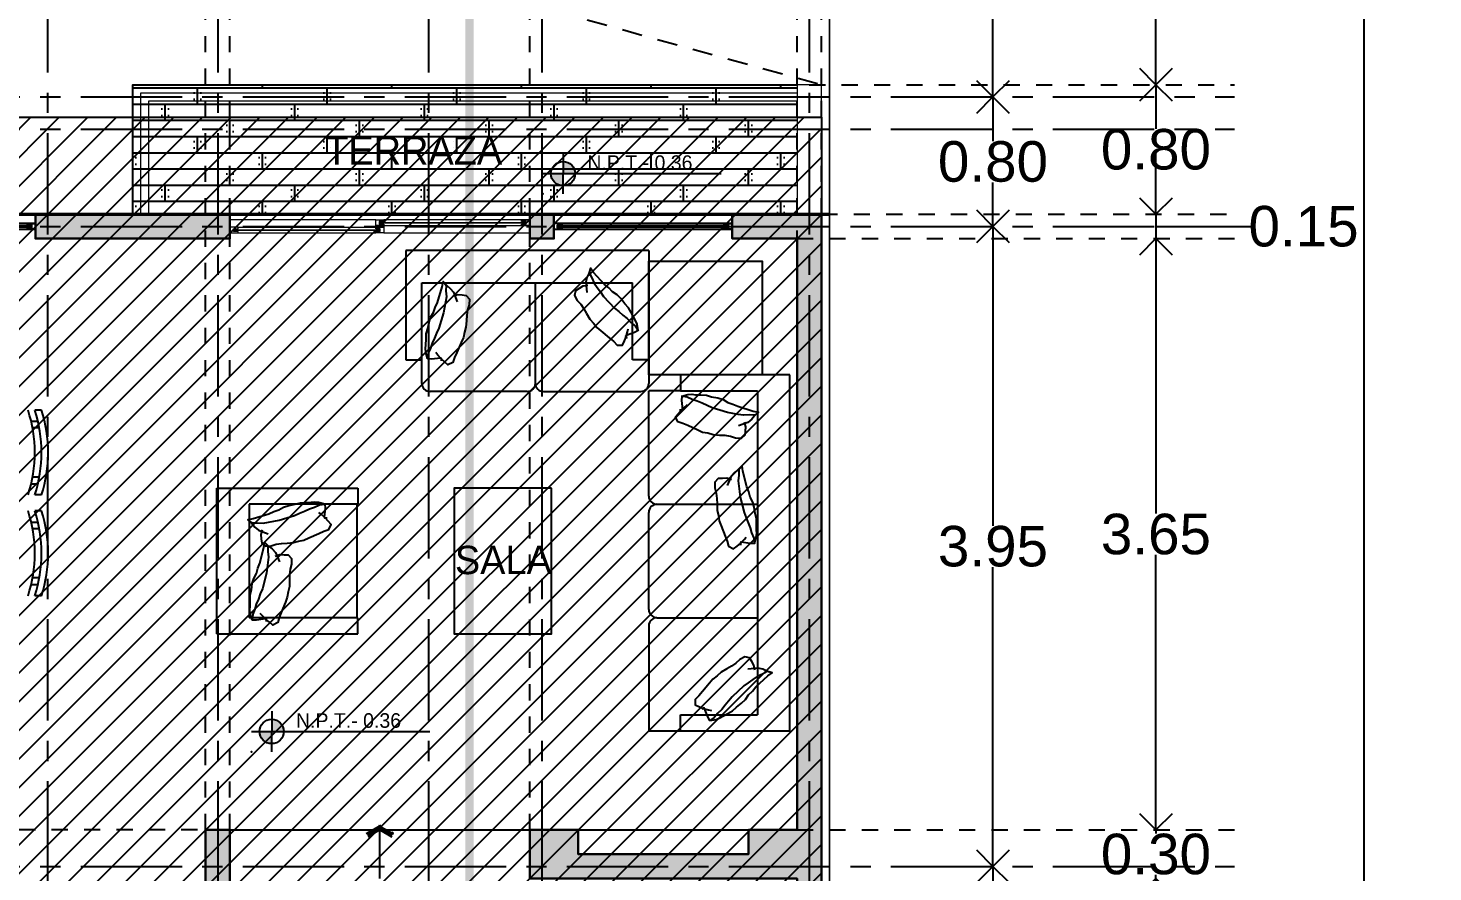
# Model space of a CAD drawing. Header units: metres. Extents: x -58 to 722, y -1100 to 345.
# Drawn here: x 57.57 to 66.24, y -486.25 to -481.04 of the extents above; entities that cross this region are included whole.
import ezdxf
from ezdxf.enums import TextEntityAlignment as Align

# ---------------------------------------------------------------- set-up
doc = ezdxf.new("R2010")
doc.units = ezdxf.units.M
doc.header["$MEASUREMENT"] = 0
for name, pattern in [('ACAD_ISO07W100', [3, 0, -3]), ('CENTER2', [1.125, 0.75, -0.125, 0.125, -0.125]), ('CENTERX2', [4, 2.5, -0.5, 0.5, -0.5]), ('HIDDEN2', [0.1875, 0.125, -0.0625])]:
    doc.linetypes.add(name, pattern=pattern)
doc.layers.get('0').update_dxf_attribs({"color": 255})
doc.layers.get('DEFPOINTS').update_dxf_attribs({"color": 250})
for name, color, linetype in [('A-CANCELERÍA', 4, 'Continuous'), ('A-INDICADORES', 149, 'Continuous'), ('A-TEXTOS', 131, 'Continuous'), ('FSR_ARQ_001TERRENO', 8, 'Continuous'), ('FSR_ARQ_003RELLENODEMUROS', 251, 'Continuous'), ('FSR_ARQ_007PROYECCIONES', 200, 'HIDDEN2'), ('FSR_ARQ_008MOBILIARIO', 115, 'Continuous'), ('FSR_ARQ_009ESCALERA', 40, 'Continuous'), ('FSR_ARQ_010MUROBAJO', 33, 'Continuous'), ('FSR_ARQ_014TEXTOS', 142, 'Continuous'), ('FSR_ARQ_015COTAS', 125, 'Continuous'), ('FSR_ARQ_016EJES', 135, 'CENTER2'), ('FSR_ARQ_018HATCH', 252, 'Continuous'), ('FSR_ARQ_019INDICADORES', 65, 'Continuous'), ('FSR_ARQ_022AREAS', 110, 'Continuous'), ('FSR_ARQ_024LINEACORTE', 10, 'Continuous'), ('FSR_ARQ_025RESTRI', 140, 'Continuous'), ('MOBILIARIO', 125, 'Continuous')]:
    doc.layers.add(name, color=color, linetype=linetype)
for name, color, linetype, lineweight in [('FSR_ARQ_002MURO', 150, 'Continuous', 30), ('FSR_ARQ_013VENTANAS', 4, 'Continuous', 5), ('MURO', 150, 'Continuous', 30), ('muro bajo', 33, 'Continuous', 9)]:
    doc.layers.add(name, color=color, linetype=linetype, lineweight=lineweight)
doc.styles.add('ESPACIOS', font='GOTHIC.TTF')
doc.styles.add('style1', font='arial.ttf')
doc.dimstyles.new('PP_PACO', dxfattribs={"dimtxt": 0.18, "dimasz": 0.075, "dimexe": 0.075, "dimexo": 0, "dimgap": 0, "dimtad": 0, "dimtih": 1, "dimtoh": 1, "dimzin": 1, "dimdsep": 46, "dimtxsty": 'style1', "dimcen": 0.15, "dimse1": 1, "dimse2": 1, "dimclrd": 256, "dimclre": 256, "dimadec": 0, "dimazin": 0, "dimtfac": 1, "dimtmove": 0, "dimatfit": 3, "dimfxl": 0.075, "dimarcsym": 0})
pattern_1 = [(0, (159.7454407323249, -440.0409677368947), (0.0078125, 0.015625), [0, -0.015625])]

# ---------------------------------------------------------------- blocks, each defined once
blk = doc.blocks.new('xref-TIPOC$0$COJ3')
for points in [[(-0.1257169553513915, 0.1769060054813139), (-0.1074209355493245, 0.1812421594709299), (-0.07949543164090755, 0.1908780572256283), (-0.05156992773249058, 0.2000321600925972), (-0.02364442382407361, 0.2000321600925972), (0.00909582213751925, 0.2048501089699464), (0.03702132604593622, 0.2048501089699464), (0.06494682995435319, 0.1952142112152444), (0.09287233386277016, 0.1952142112152444), (0.1207978377711889, 0.1908780572256283), (0.2045743494964398, 0.1908780572256283), (0.2324998534048568, 0.1952142112152444), (0.2185371014506483, 0.1672701077266154), (0.1906115975422313, 0.1581160048596502), (0.1626860936338144, 0.1441439531153321), (0.1347605897253974, 0.1393260042379829), (0.1068350858169786, 0.1349898502483668), (0.07890958190856168, 0.1301719013710176), (-0.004866929816689236, 0.1301719013710176), (-0.03279243372510621, 0.1349898502483668), (-0.06071793763352318, 0.1393260042379829), (-0.08864344154194193, 0.1441439531153321), (-0.1165689454503589, 0.1441439531153321), (-0.1444944493587759, 0.1489619019926849), (-0.1724199532671928, 0.1441439531153321), (-0.1444944493587759, 0.1672701077266154), (-0.1257169553513915, 0.1769060054813139)], [(0.2324998534048568, 0.1952142112152444), (0.2185371014506483, 0.1629339537369994), (0.2093890915496157, 0.1349898502483668), (0.1954263395954072, 0.1070457467597379), (0.15353808373278, 0.06512959152679088)], [(-0.1724199532671928, 0.1441439531153321), (-0.1676052112140169, 0.1161998496267032), (-0.1493091914119518, 0.06031164264943811), (-0.1493091914119518, 0.0554936937720889), (-0.1632719433661602, 0.05115753978247284)], [(0.1766488455880229, 0.1022277978823851), (0.1906115975422313, 0.07428369439375615), (0.1954263395954072, 0.04633959090512363), (0.1997596074432639, 0.01839548741649111), (0.1857968554890554, -0.009548616072137861), (0.1578713515806385, -0.01870271893910314), (0.1299458476722215, -0.01870271893910314), (0.1020203437638045, -0.0235206678164559), (0.07409483985538756, -0.03267477068342117), (0.04183606809911211, -0.04231066843811959), (0.01391056419069514, -0.04231066843811959), (-0.01401493971772183, -0.04664682242773566), (-0.04194044362614058, -0.04231066843811959), (-0.09779145144297452, -0.03267477068342117), (-0.1257169553513915, -0.02833861669380511), (-0.1536424592598085, -0.02833861669380511), (-0.1724199532671928, -0.0003945132051725864), (-0.1632719433661602, 0.02754959028345638), (-0.1536424592598085, 0.0554936937720889), (-0.1396797073056, 0.08343779726072142), (-0.1305316974045674, 0.1022277978823851)]]:
    blk.add_lwpolyline(points)
blk = doc.blocks.new('*U41')
at = {"layer": 'A-CANCELERÍA'}
for points in [[(-1.013167327812425e-11, -0.01750000015474436), (0.04999999980488693, -0.0175000001665678), (0.04999999978600423, -0.008000115289211254), (0.02199994735519264, -0.007999890032271043), (0.02200048826324746, 0.007999931835910504), (0.05000000019363596, 0.007999931832613586), (0.04999999982321841, 0.01749999999796832), (8.42718256288677e-12, 0.0175000000102465)], [(4.320210855723872e-12, 0.01750000000424904), (2.299999999987667, 0.01750000008119888), (2.300000000000514, -0.01749999974835613), (-8.469669410260394e-12, -0.01750000016619594)], [(2.274999782179252, 0.005000069202483573), (0.0250002176272423, 0.004999930876370511), (0.02500021762366105, -0.005000002699437119), (2.274999782175501, -0.004999997221708795)], [(2.300000000000514, -0.01749999990864036), (2.250000000000286, -0.01749999992046379), (2.249999999990997, -0.0080001098899907), (2.278000052421808, -0.007999884633050488), (2.277999512308428, 0.008000068253950263), (2.250000000378039, 0.008000068250653344), (2.249999999983531, 0.01750000007520142), (2.299999999983532, 0.0175000000874796)]]:
    blk.add_lwpolyline(points, close=True, dxfattribs=at)
blk = doc.blocks.new('*U35')
for p, q in [((1.08998180844557e-11, 0.04000000008981397), (0.899999999916429, 0.03999999801180203)), ((0.04999999982979802, 0.04000000008353322), (1.50067897916186e-11, 0.04000000009581139)), ((0.8999999999331836, 0.005000000086502511), (-1.890062181528569e-12, 0.004999999919368836)), ((-3.552066049392428e-12, 0.004999999930820564), (0.04999999981146654, 0.004999999918997133)), ((0.02199994736177225, 0.01450011005329377), (0.02200048826982707, 0.03049993192147538)), ((0.04999999979258384, 0.01449988479635356), (0.02199994736177225, 0.01450011005329377)), ((0.02200048826982707, 0.03049993192147538), (0.05000000020021557, 0.03049993191817846)), ((0.05000000020021557, 0.03049993191817846), (0.04999999982979802, 0.04000000008353322)), ((0.04999999981146654, 0.004999999918997133), (0.04999999979258384, 0.01449988479635356)), ((1.79999999979634, -0.01450006825684229), (1.800000000166757, -0.00500000009148753)), ((1.800000000166757, -0.00500000009148753), (1.849999999981548, -0.005000000079209352)), ((1.827999511726728, -0.01450006825354537), (1.79999999979634, -0.01450006825684229)), ((1.800000000203971, -0.03050011537866719), (1.828000052634783, -0.03049989012172698)), ((1.800000000185088, -0.04000000025602361), (1.800000000203971, -0.03050011537866719)), ((1.850000000000106, -0.04000000024420018), (1.800000000185088, -0.04000000025602361)), ((1.828000052634783, -0.03049989012172698), (1.827999511726728, -0.01450006825354537))]:
    blk.add_line(p, q)
for points in [[(0.9000000000799884, -0.04000000025105051), (-3.552066049392428e-12, -0.04000000025176087), (-5.973925051440944e-13, 0.04000000008981397)], [(0.9499999999164288, 0.04000000009444608), (1.849999999957687, 0.04000000009515732), (1.849999999976605, -0.04000000024420018)], [(1.800000000166757, -0.00500000009148753), (0.9500000000985471, -0.005000000098337863)], [(1.800000000185088, -0.04000000025602361), (0.9499999998950068, -0.04000000155486423)]]:
    blk.add_lwpolyline(points)
at = {"color": 252, "const_width": 0.01}
for points in [[(0.02500021796368455, 0.02250002098738457), (0.9249997821154952, 0.02250008773110627)], [(0.925000217713781, -0.02249998179765619), (1.824999782362733, -0.02249997918763617)]]:
    blk.add_lwpolyline(points, dxfattribs=at)
for points in [[(0.9279995115132271, 0.01450006810379127), (0.8999999995828389, 0.01450006810708818), (0.8999999999532564, 0.004999999941733425), (0.9499999997680475, 0.004999999929455247), (0.9499999997866064, 0.04000000009444608), (0.899999999971588, 0.04000000010626951), (0.8999999999904706, 0.03050011522891308), (0.9280000524212819, 0.03049988997197287)], [(0.9220004883533672, -0.014500069552386), (0.9500000002837559, -0.01450006955568291), (0.9499999999133384, -0.005000001390328156), (0.9000000000985469, -0.005000001378049977), (0.9000000000799884, -0.0400000015430408), (0.9499999998950068, -0.04000000155486423), (0.9499999998761242, -0.03050011667750781), (0.9219999474453124, -0.0304998914205676)]]:
    blk.add_lwpolyline(points, close=True)
blk = doc.blocks.new('*U37')
at = {"layer": 'A-CANCELERÍA'}
for points in [[(-1.013167327812425e-11, -0.01750000015474436), (0.04999999980488693, -0.0175000001665678), (0.04999999978600423, -0.008000115289211254), (0.02199994735519264, -0.007999890032271043), (0.02200048826324746, 0.007999931835910504), (0.05000000019363596, 0.007999931832613586), (0.04999999982321841, 0.01749999999796832), (8.42718256288677e-12, 0.0175000000102465)], [(4.320210855723872e-12, 0.01750000000424904), (1.0999999999867, 0.01749999995279679), (1.099999999999547, -0.01749999987675822), (-8.469669410260394e-12, -0.01750000016619594)], [(1.074999782178285, 0.005000069074081485), (0.0250002176272423, 0.004999930876370511), (0.02500021762366105, -0.005000002699437119), (1.074999782174533, -0.004999997350110882)], [(1.099999999999547, -0.01750000003704245), (1.049999999999319, -0.01750000004886588), (1.04999999999003, -0.008000110018392787), (1.07800005242084, -0.007999884761452575), (1.077999512307461, 0.008000068125548175), (1.050000000377072, 0.008000068122251257), (1.049999999982564, 0.01749999994679933), (1.099999999982565, 0.01749999995907751)]]:
    blk.add_lwpolyline(points, close=True, dxfattribs=at)
blk = doc.blocks.new('Flecha_1')
blk.add_hatch(color=256).paths.add_polyline_path([(0, 0.0007577722283113875), (0.003041045828766409, -0.0009979763995449642), (0.002853545828766402, -0.001322735925964102), (0, 0.0003247595264191661), (-0.002853545828766402, -0.00132273592596413), (-0.003041045828766409, -0.0009979763995449642)])
for p, q in [((0.0003247595264190828, 0.001270031754730561), (-0.003750000000000031, -0.001082531754730554)), ((0, 0), (-0.003281249999999902, -0.001894430570778483)), ((-0.0003247595264191938, 0.001270031754730561), (0.00374999999999992, -0.001082531754730581)), ((0, 0), (0.003281249999999902, -0.001894430570778483)), ((-0.003612740473580844, -0.0005702722283114081), (-0.002768990473580812, -0.002031690097197669)), ((0.003612740473580844, -0.0005702722283114081), (0.002768990473580812, -0.002031690097197669))]:
    blk.add_line(p, q)
blk.add_lwpolyline([(0, 0.0007577722283113875), (0.003041045828766409, -0.0009979763995449642), (0.002853545828766402, -0.001322735925964102), (0, 0.0003247595264191661), (-0.002853545828766402, -0.00132273592596413), (-0.003041045828766409, -0.0009979763995449642)], close=True)
blk = doc.blocks.new('_Open90')
at = {"color": 0, "linetype": 'ByBlock', "lineweight": -2}
for p, q in [((-0.5, 0.5), (0, 0)), ((0, 0), (-1, 0)), ((0, 0), (-0.5, -0.5))]:
    blk.add_line(p, q, dxfattribs=at)
blk = doc.blocks.new('*D459')
at = {"layer": 'DEFPOINTS', "color": 0, "ltscale": 0.005, "transparency": 16777216}
for p in [(63.20188655593725, -479.3110490120491), (63.20188655593725, -481.4623484220971), (63.5210387613744, -481.4623484220971)]:
    blk.add_point(p, dxfattribs=at)
at = {"layer": 'FSR_ARQ_015COTAS', "lineweight": -2, "ltscale": 0.005, "transparency": 16777216}
for p, q in [((63.5210387613744, -479.5110490120491), (63.5210387613744, -480.2590554701428)), ((63.5210387613744, -481.2623484220971), (63.5210387613744, -480.5143419640036))]:
    blk.add_line(p, q, dxfattribs=at)
at = {"layer": 'FSR_ARQ_015COTAS', "lineweight": -2, "ltscale": 0.005, "transparency": 16777216, "xscale": 0.2, "yscale": 0.2, "zscale": 0.2}
for p, rotation in [((63.5210387613744, -479.3110490120491), 90), ((63.5210387613744, -481.4623484220971), 270)]:
    blk.add_blockref('_Open90', p, dxfattribs=dict(at, rotation=rotation))
at = {"layer": 'FSR_ARQ_015COTAS', "color": 0, "ltscale": 0.005, "transparency": 16777216, "insert": (63.52103876137425, -480.386698717073), "char_height": 0.25, "attachment_point": 5, "style": 'style1'}
blk.add_mtext('2.15', dxfattribs=at)
blk = doc.blocks.new('*D460')
at = {"layer": 'DEFPOINTS', "color": 0, "ltscale": 0.005, "transparency": 16777216}
for p in [(63.20188655593725, -481.4623484220971), (63.43727998308055, -482.2615484220989), (63.52103876137446, -482.2615484220989)]:
    blk.add_point(p, dxfattribs=at)
at = {"layer": 'FSR_ARQ_015COTAS', "lineweight": -2, "ltscale": 0.005, "transparency": 16777216}
for p, q in [((63.52103876137446, -481.6623484220971), (63.52103876137446, -481.7343051751677)), ((63.52103876137446, -482.061548422099), (63.52103876137446, -481.9895916690285))]:
    blk.add_line(p, q, dxfattribs=at)
at = {"layer": 'FSR_ARQ_015COTAS', "lineweight": -2, "ltscale": 0.005, "transparency": 16777216, "xscale": 0.2, "yscale": 0.2, "zscale": 0.2}
for p, rotation in [((63.52103876137446, -481.4623484220971), 90), ((63.52103876137446, -482.2615484220989), 270)]:
    blk.add_blockref('_Open90', p, dxfattribs=dict(at, rotation=rotation))
at = {"layer": 'FSR_ARQ_015COTAS', "color": 0, "ltscale": 0.005, "transparency": 16777216, "insert": (63.52103876137431, -481.861948422098), "char_height": 0.25, "attachment_point": 5, "style": 'style1'}
blk.add_mtext('0.80', dxfattribs=at)
blk = doc.blocks.new('*D461')
at = {"layer": 'DEFPOINTS', "color": 0, "ltscale": 0.005, "transparency": 16777216}
for p in [(63.43727998308055, -482.2615484220989), (63.43727998308053, -486.2115484220988), (63.52103876137451, -486.2115484220988)]:
    blk.add_point(p, dxfattribs=at)
at = {"layer": 'FSR_ARQ_015COTAS', "lineweight": -2, "ltscale": 0.005, "transparency": 16777216}
for p, q in [((63.52103876137451, -482.4615484220989), (63.52103876137451, -484.1088199091384)), ((63.52103876137451, -486.0115484220988), (63.52103876137451, -484.3642769350593))]:
    blk.add_line(p, q, dxfattribs=at)
at = {"layer": 'FSR_ARQ_015COTAS', "lineweight": -2, "ltscale": 0.005, "transparency": 16777216, "xscale": 0.2, "yscale": 0.2, "zscale": 0.2}
for p, rotation in [((63.52103876137451, -482.2615484220989), 90), ((63.52103876137451, -486.2115484220988), 270)]:
    blk.add_blockref('_Open90', p, dxfattribs=dict(at, rotation=rotation))
at = {"layer": 'FSR_ARQ_015COTAS', "color": 0, "ltscale": 0.005, "transparency": 16777216, "insert": (63.52103876137436, -484.2365484220987), "char_height": 0.25, "attachment_point": 5, "style": 'style1'}
blk.add_mtext('3.95', dxfattribs=at)
blk = doc.blocks.new('*D462')
at = {"layer": 'DEFPOINTS', "color": 0, "ltscale": 0.005, "transparency": 16777216}
for p in [(63.43727998308053, -486.2115484220988), (63.43727998308055, -490.6615484220989), (63.52103876137457, -490.6615484220989)]:
    blk.add_point(p, dxfattribs=at)
at = {"layer": 'FSR_ARQ_015COTAS', "lineweight": -2, "ltscale": 0.005, "transparency": 16777216}
for p, q in [((63.52103876137457, -486.4115484220988), (63.52103876137457, -488.3094167713485)), ((63.52103876137457, -490.4615484220989), (63.52103876137457, -488.5636800728493))]:
    blk.add_line(p, q, dxfattribs=at)
at = {"layer": 'FSR_ARQ_015COTAS', "lineweight": -2, "ltscale": 0.005, "transparency": 16777216, "xscale": 0.2, "yscale": 0.2, "zscale": 0.2}
for p, rotation in [((63.52103876137457, -486.2115484220988), 90), ((63.52103876137457, -490.6615484220989), 270)]:
    blk.add_blockref('_Open90', p, dxfattribs=dict(at, rotation=rotation))
at = {"layer": 'FSR_ARQ_015COTAS', "color": 0, "ltscale": 0.005, "transparency": 16777216, "insert": (63.52103876137442, -488.4365484220988), "char_height": 0.25, "attachment_point": 5, "style": 'style1'}
blk.add_mtext('4.45', dxfattribs=at)
blk = doc.blocks.new('*D465')
at = {"layer": 'DEFPOINTS', "color": 0, "ltscale": 0.005, "transparency": 16777216}
for p in [(64.31898002208268, -479.3112909197738), (64.31898002208268, -481.3865484220971), (64.5266990340044, -481.3865484220971)]:
    blk.add_point(p, dxfattribs=at)
at = {"layer": 'FSR_ARQ_015COTAS', "lineweight": -2, "ltscale": 0.005, "transparency": 16777216}
for p, q in [((64.52669903400438, -479.5112909197738), (64.5266990340044, -480.2212764240051)), ((64.5266990340044, -481.1865484220971), (64.5266990340044, -480.4765629178659))]:
    blk.add_line(p, q, dxfattribs=at)
at = {"layer": 'FSR_ARQ_015COTAS', "lineweight": -2, "ltscale": 0.005, "transparency": 16777216, "xscale": 0.2, "yscale": 0.2, "zscale": 0.2}
for p, rotation in [((64.52669903400438, -479.3112909197738), 90), ((64.5266990340044, -481.3865484220971), 270)]:
    blk.add_blockref('_Open90', p, dxfattribs=dict(at, rotation=rotation))
at = {"layer": 'FSR_ARQ_015COTAS', "color": 0, "ltscale": 0.005, "transparency": 16777216, "insert": (64.52669903400424, -480.3489196709353), "char_height": 0.25, "attachment_point": 5, "style": 'style1'}
blk.add_mtext('2.08', dxfattribs=at)
blk = doc.blocks.new('*D466')
at = {"layer": 'DEFPOINTS', "color": 0, "ltscale": 0.005, "transparency": 16777216}
for p in [(64.31898002208268, -481.3865484220971), (64.42817049780038, -482.186548422099), (64.52669903400445, -482.186548422099)]:
    blk.add_point(p, dxfattribs=at)
at = {"layer": 'FSR_ARQ_015COTAS', "lineweight": -2, "ltscale": 0.005, "transparency": 16777216}
for p, q in [((64.52669903400445, -481.5865484220971), (64.52669903400445, -481.6589051751676)), ((64.52669903400445, -481.986548422099), (64.52669903400445, -481.9141916690284))]:
    blk.add_line(p, q, dxfattribs=at)
at = {"layer": 'FSR_ARQ_015COTAS', "lineweight": -2, "ltscale": 0.005, "transparency": 16777216, "xscale": 0.2, "yscale": 0.2, "zscale": 0.2}
for p, rotation in [((64.52669903400445, -481.3865484220971), 90), ((64.52669903400445, -482.186548422099), 270)]:
    blk.add_blockref('_Open90', p, dxfattribs=dict(at, rotation=rotation))
at = {"layer": 'FSR_ARQ_015COTAS', "color": 0, "ltscale": 0.005, "transparency": 16777216, "insert": (64.5266990340043, -481.7865484220979), "char_height": 0.25, "attachment_point": 5, "style": 'style1'}
blk.add_mtext('0.80', dxfattribs=at)
blk = doc.blocks.new('*D467')
at = {"layer": 'DEFPOINTS', "color": 0, "ltscale": 0.005, "transparency": 16777216}
for p in [(64.42817049780038, -482.186548422099), (64.39893635936747, -482.3365484220989), (64.52669903400451, -482.3365484220989)]:
    blk.add_point(p, dxfattribs=at)
at = {"layer": 'FSR_ARQ_015COTAS', "lineweight": -2, "ltscale": 0.005, "transparency": 16777216}
for p, q in [((64.52669903400451, -481.986548422099), (64.52669903400451, -481.786548422099)), ((64.52669903400451, -482.186548422099), (64.52669903400451, -482.3365484220989)), ((64.52669903400451, -482.186548422099), (64.52669903400451, -482.3365484220989)), ((64.52669903400451, -482.2615484220989), (65.1122720217262, -482.2615484220989)), ((64.52669903400451, -482.5365484220989), (64.52669903400451, -482.7365484220989))]:
    blk.add_line(p, q, dxfattribs=at)
at = {"layer": 'FSR_ARQ_015COTAS', "lineweight": -2, "ltscale": 0.005, "transparency": 16777216, "xscale": 0.2, "yscale": 0.2, "zscale": 0.2}
for p, rotation in [((64.52669903400451, -482.186548422099), 270), ((64.52669903400451, -482.3365484220989), 90)]:
    blk.add_blockref('_Open90', p, dxfattribs=dict(at, rotation=rotation))
at = {"layer": 'FSR_ARQ_015COTAS', "color": 0, "ltscale": 0.005, "transparency": 16777216, "insert": (65.43790299034815, -482.2615484220988), "char_height": 0.25, "attachment_point": 5, "style": 'style1'}
blk.add_mtext('0.15', dxfattribs=at)
blk = doc.blocks.new('*D468')
at = {"layer": 'DEFPOINTS', "color": 0, "ltscale": 0.005, "transparency": 16777216}
for p in [(64.39893635936747, -482.3365484220989), (64.28092605933958, -485.9865484220987), (64.52669903400457, -485.9865484220987)]:
    blk.add_point(p, dxfattribs=at)
at = {"layer": 'FSR_ARQ_015COTAS', "lineweight": -2, "ltscale": 0.005, "transparency": 16777216}
for p, q in [((64.52669903400457, -482.5365484220989), (64.52669903400457, -484.0338199091383)), ((64.52669903400457, -485.7865484220987), (64.52669903400457, -484.2892769350593))]:
    blk.add_line(p, q, dxfattribs=at)
at = {"layer": 'FSR_ARQ_015COTAS', "lineweight": -2, "ltscale": 0.005, "transparency": 16777216, "xscale": 0.2, "yscale": 0.2, "zscale": 0.2}
for p, rotation in [((64.52669903400457, -482.3365484220989), 90), ((64.52669903400457, -485.9865484220987), 270)]:
    blk.add_blockref('_Open90', p, dxfattribs=dict(at, rotation=rotation))
at = {"layer": 'FSR_ARQ_015COTAS', "color": 0, "ltscale": 0.005, "transparency": 16777216, "insert": (64.52669903400441, -484.1615484220987), "char_height": 0.25, "attachment_point": 5, "style": 'style1'}
blk.add_mtext('3.65', dxfattribs=at)
blk = doc.blocks.new('*D469')
at = {"layer": 'DEFPOINTS', "color": 0, "ltscale": 0.005, "transparency": 16777216}
for p in [(64.28092605933958, -485.9865484220987), (64.2320525429474, -486.2865484220988), (64.52669903400462, -486.2865484220988)]:
    blk.add_point(p, dxfattribs=at)
at = {"layer": 'FSR_ARQ_015COTAS', "lineweight": -2, "ltscale": 0.005, "transparency": 16777216}
for p, q in [((64.52669903400462, -485.7865484220987), (64.52669903400462, -485.5865484220988)), ((64.52669903400462, -485.9865484220987), (64.52669903400462, -486.0088199091383)), ((64.52669903400462, -486.2865484220988), (64.52669903400462, -486.2642769350592)), ((64.52669903400462, -486.4865484220988), (64.52669903400462, -486.6865484220988))]:
    blk.add_line(p, q, dxfattribs=at)
at = {"layer": 'FSR_ARQ_015COTAS', "lineweight": -2, "ltscale": 0.005, "transparency": 16777216, "xscale": 0.2, "yscale": 0.2, "zscale": 0.2}
for p, rotation in [((64.52669903400462, -485.9865484220987), 270), ((64.52669903400462, -486.2865484220988), 90)]:
    blk.add_blockref('_Open90', p, dxfattribs=dict(at, rotation=rotation))
at = {"layer": 'FSR_ARQ_015COTAS', "color": 0, "ltscale": 0.005, "transparency": 16777216, "insert": (64.52669903400447, -486.1365484220987), "char_height": 0.25, "attachment_point": 5, "style": 'style1'}
blk.add_mtext('0.30', dxfattribs=at)
blk = doc.blocks.new('*D476')
at = {"layer": 'DEFPOINTS', "color": 0, "ltscale": 0.005, "transparency": 16777216}
for p in [(62.29013071844159, -479.1860490120491), (65.81002615826289, -479.1860490120491), (62.29013071844159, -494.1860490120491)]:
    blk.add_point(p, dxfattribs=at)
at = {"layer": 'FSR_ARQ_015COTAS', "lineweight": -2, "ltscale": 0.005, "transparency": 16777216}
for p, q in [((65.81002615826289, -479.3860490120491), (65.8100261582629, -486.5584057651187)), ((65.8100261582629, -493.9860490120491), (65.8100261582629, -486.8136922589795))]:
    blk.add_line(p, q, dxfattribs=at)
at = {"layer": 'FSR_ARQ_015COTAS', "lineweight": -2, "ltscale": 0.005, "transparency": 16777216, "xscale": 0.2, "yscale": 0.2, "zscale": 0.2}
for p, rotation in [((65.81002615826289, -479.1860490120491), 90), ((65.8100261582629, -494.1860490120491), 270)]:
    blk.add_blockref('_Open90', p, dxfattribs=dict(at, rotation=rotation))
at = {"layer": 'FSR_ARQ_015COTAS', "color": 0, "ltscale": 0.005, "transparency": 16777216, "insert": (65.81002615826274, -486.686049012049), "char_height": 0.25, "attachment_point": 5, "style": 'style1'}
blk.add_mtext('15.00', dxfattribs=at)
blk = doc.blocks.new('ARP-NPT')
h = blk.add_hatch(color=256)
edge = h.paths.add_edge_path()
edge.add_ellipse((4.547473508864641e-13, 0), major_axis=(0.0530330085889924, 0.05303300858899069), ratio=0.9999999999999806, start_angle=314.99999999999943, end_angle=405.00000000000057, ccw=False)
edge.add_line((0.07500000009332553, 0), (-1.256356130241443e-13, 1.186550859046596e-15))
edge.add_line((4.547473508864641e-13, 0), (4.559339017455107e-13, 0.07500000009345113))
edge = h.paths.add_edge_path()
edge.add_line((-0.07500000009360974, 0), (-1.585814812798958e-13, -1.186550859046596e-15))
edge.add_line((4.547473508864641e-13, 0), (4.535608000274175e-13, -0.07500000009345113))
edge.add_ellipse((4.547473508864641e-13, 0), major_axis=(0.0530330085889924, 0.05303300858899069), ratio=0.9999999999999806, start_angle=134.9999999999994, end_angle=225.0000000000006, ccw=False)
for p, q in [((4.547473508864641e-13, 0.125), (4.547473508864641e-13, 0)), ((-0.1249999999995453, 0), (0.9750000000004775, 0)), ((1.023181539494544e-12, -0.125), (4.547473508864641e-13, 0))]:
    blk.add_line(p, q)
blk.add_circle((4.547473508864641e-13, 0), 0.075)
blk.add_point((-0.1249999999995453, -0.125))
at = {"layer": 'A-TEXTOS', "style": 'ESPACIOS'}
blk.add_attdef('N.P.T.', text='', height=0.09, dxfattribs=at).set_placement((0.4740896149224341, 0.02276895428546766), align=Align.CENTER)

msp = doc.modelspace()

# ---------------------------------------------------------------- hatches: boundary and pattern name
at = {"layer": 'FSR_ARQ_003RELLENODEMUROS', "ltscale": 5}
h = msp.add_hatch(dxfattribs=at)
h.set_pattern_fill('DOTS', color=256, scale=0.25)
h.set_pattern_definition(pattern_1)
h.paths.add_polyline_path([(60.81187082113199, -482.1865484221289), (60.66187082113203, -482.1865484220952), (60.66187082113203, -482.3365484220952), (60.8118708211321, -482.3365484221289)])
h.paths.add_polyline_path([(58.81187082113183, -482.1865484221306), (57.61187082113197, -482.186548422097), (57.61187082113197, -482.336548422097), (58.81187082113195, -482.3365484221306)])
h = msp.add_hatch(dxfattribs=at)
h.set_pattern_fill('DOTS', color=256, scale=0.25)
h.set_pattern_definition(pattern_1)
h.paths.add_polyline_path([(62.31187082113178, -490.7365484220987), (61.01187082113177, -490.7365484220987), (61.01187082113172, -490.5865484220988), (62.31187082113179, -490.5865484220988), (62.31187082113226, -486.2865484220986), (60.66187082113203, -486.2865484220986), (60.661870821132, -485.9865484220988), (60.96187082113202, -485.9865484220987), (60.96187082113204, -486.1365484220987), (62.01187082113226, -486.1365484220987), (62.01187082113228, -485.9865484220986), (62.31187082113225, -485.9865484220986), (62.31187082113161, -482.3365484220987), (61.9118708211316, -482.3365484220988), (61.9118708211316, -482.1865484220988), (62.46187082113158, -482.1865484220987), (62.46187082113144, -492.3865484220987), (59.96187082113123, -492.3865484220987), (59.96187082113136, -492.0865484220988), (60.11187082113167, -492.0865484220988), (60.1118708211319, -492.2365484220987), (62.31187082113183, -492.2365484220987)])
h = msp.add_hatch(dxfattribs=at)
h.set_pattern_fill('DOTS', color=256, scale=0.25)
h.set_pattern_definition(pattern_1)
h.paths.add_polyline_path([(58.81187082113199, -485.9865484220987), (58.66187082113191, -485.9865484220987), (58.66187082113196, -488.8865484220977), (57.91187082112933, -488.8865484220121), (57.91187082112933, -489.0365484220122), (58.81187082113196, -489.0365484220981)])
at = {"layer": 'FSR_ARQ_018HATCH'}
h = msp.add_hatch(dxfattribs=at)
h.set_pattern_fill('BOARDWN', color=256, scale=0.05, pattern_type=2)
h.set_pattern_definition([(0, (57.61187220789114, -478.1065480999512), (0, 0.1), []), (90, (57.61187220789114, -478.1065480999512), (-0.2, 0.2), [0.1, -0.7000000000000001]), (90, (57.63187220789115, -478.0765480999512), (-0.2, 0.2), [0, -0.04000000000000001, 0, -0.76]), (90, (58.39187220789114, -478.0765480999512), (-0.2, 0.2), [0, -0.04000000000000001, 0, -0.76]), (90, (58.01187220789114, -478.0065480999512), (-0.2, 0.2), [0.1, -0.7000000000000001]), (90, (57.99187220789113, -477.9765480999512), (-0.2, 0.2), [0, -0.04000000000000001, 0, -0.76]), (90, (58.03187220789113, -477.9765480999512), (-0.2, 0.2), [0, -0.04000000000000001, 0, -0.76])])
h.paths.add_polyline_path([(62.31187082113161, -481.3865485831699), (58.21187082113228, -481.3865485831698), (58.21187082113173, -482.186548261024), (62.31187082113161, -482.1865482610257)])
at = {"layer": 'FSR_ARQ_022AREAS', "ltscale": 0.005}
h = msp.add_hatch(dxfattribs=at)
h.set_pattern_fill('ANSI31', color=256)
h.set_pattern_definition([(45, (0, 0), (-0.08838834764831845, 0.08838834764831845), [])])
h.paths.add_polyline_path([(62.46187082113144, -492.6865484220978), (60.11187082113176, -492.6865484220978), (60.11187082113187, -493.2865484220977), (54.56187082113172, -493.2865484220977), (54.56187082113161, -481.5865484220987), (62.46187082113158, -481.5865484220987)])

# ---------------------------------------------------------------- linework, layer by layer
at = {"layer": 'DEFPOINTS', "linetype": 'ACAD_ISO07W100', "ltscale": 0.005}
for p, q in [((58.66187082113193, -485.9865484220987), (58.66187082113193, -476.6860490120489)), ((58.81187082113195, -485.9865484220987), (58.81187082113195, -476.6860490120489)), ((60.66187082113203, -485.9865484220987), (60.66187082113203, -476.6860490120489)), ((62.31187082113225, -485.9865484220985), (62.31187082113225, -476.6860490120489)), ((62.46187082113153, -485.9865484220985), (62.46187082113153, -476.6860490120489)), ((62.3868708211316, -481.3865484220969), (65.01187082113165, -481.3865484220969)), ((62.46187082113158, -482.1865484220987), (65.01187082113165, -482.1865484220987)), ((62.31187082113161, -482.3365484220987), (65.01187082113165, -482.3365484220987)), ((58.81187082113195, -485.9865484220987), (50.24611966561224, -485.9865484220987)), ((62.31187082113225, -485.9865484220985), (65.01187082113165, -485.9865484220985))]:
    msp.add_line(p, q, dxfattribs=at)
at = {"layer": 'FSR_ARQ_001TERRENO', "const_width": 0.01}
msp.add_lwpolyline([(54.51187082113165, -494.1860490120489), (54.51187082113165, -479.1860490120489), (62.51187082113165, -479.1860490120489), (62.51187082113165, -494.1860490120489)], close=True, dxfattribs=at)
at = {"layer": 'FSR_ARQ_002MURO'}
for points in [[(57.61187082113197, -482.186548422097), (57.61187082113197, -482.336548422097), (58.81187082113195, -482.3365484221306), (58.81187082113183, -482.1865484221306)], [(60.66187082113203, -482.1865484220952), (60.66187082113203, -482.3365484220952), (60.8118708211321, -482.3365484221289), (60.81187082113199, -482.1865484221289)]]:
    msp.add_lwpolyline(points, close=True, dxfattribs=at)
at = {"layer": 'FSR_ARQ_002MURO', "ltscale": 0.005}
for points in [[(61.01187082113177, -490.7365484220987), (61.01187082113172, -490.5865484220988), (62.31187082113179, -490.5865484220988), (62.31187082113226, -486.2865484220986), (60.66187082113204, -486.2865484220988), (60.66187082113203, -485.9865484220987), (60.96187082113202, -485.9865484220987), (60.96187082113204, -486.1365484220987), (62.01187082113228, -486.1365484220986), (62.01187082113226, -485.9865484220986), (62.31187082113225, -485.9865484220985), (62.31187082113161, -482.3365484220987), (61.9118708211316, -482.336548422104), (61.9118708211316, -482.186548422104), (62.46187082113158, -482.1865484220987), (62.46187082113144, -492.3865484220987), (59.96187082113123, -492.3865484220987), (59.96187082113136, -492.0865484220988), (60.11187082113167, -492.0865484220988), (60.1118708211319, -492.2365484220987), (62.31187082113183, -492.2365484220987), (62.31187082113178, -490.7365484220987)], [(58.66187082113139, -488.8865484220977), (57.9118708211314, -488.8865484220927), (57.9118708211314, -489.0365484220927), (58.81187082113141, -489.0365484220981), (58.81187082113195, -485.9865484220987), (58.66187082113193, -485.9865484220987)]]:
    msp.add_lwpolyline(points, close=True, dxfattribs=at)
at = {"layer": 'FSR_ARQ_007PROYECCIONES'}
msp.add_line((54.51187082113165, -479.1860490120489), (62.46187082113158, -481.3865484220969), dxfattribs=at)
msp.add_lwpolyline([(54.56187082113161, -482.1865484220987), (54.56187082113161, -481.5865484220987), (62.4618708211316, -481.5865484220987), (62.4618708211316, -482.1865484220987)], dxfattribs=at)
at = {"layer": 'FSR_ARQ_008MOBILIARIO'}
for p, q in [((61.39685792508237, -482.4100978487985), (59.89685792508226, -482.4100978487985)), ((59.89685792508226, -482.4100978487985), (59.89685792508226, -483.0844427186447)), ((61.39685792508237, -482.4100978487985), (61.39685792508237, -483.0844427186452)), ((59.99685792508274, -483.2300978487982), (59.99685792508274, -482.6100978487983)), ((59.99685792508262, -482.6100978487984), (61.29685792508246, -482.6100978487988)), ((59.99685792508262, -483.0844427186447), (59.99685792508262, -482.6100978487983)), ((60.69685792508301, -483.2300978487987), (60.69685792508301, -482.6100978487983)), ((61.29685792508246, -483.0844427186452), (61.29685792508246, -482.6100978487988)), ((59.89685792508226, -483.0844427186447), (59.99685792508262, -483.0844427186447)), ((61.39685792508237, -483.0844427186452), (61.29685792508246, -483.0844427186452)), ((61.39685792508283, -483.0844427186452), (61.39685792508283, -483.2300978487982)), ((61.59251305523674, -483.1763515142324), (61.59251305523674, -483.2763515142327)), ((62.26685792508295, -483.1763515142324), (61.59251305523674, -483.1763515142324)), ((62.26685792508295, -485.3763515142322), (62.26685792508295, -483.1763515142324)), ((60.64685792508283, -483.2800978487988), (60.04685792508292, -483.2800978487984)), ((60.74685792508274, -483.2800978487988), (61.3468579250831, -483.2800978487988)), ((61.59251305523674, -483.2763515142327), (61.39685792508305, -483.2763515142327)), ((61.39685792508305, -483.9263515142328), (61.39685792508305, -483.2763515142327)), ((61.59251305523674, -483.2763515142327), (62.06685792508313, -483.2763515142327)), ((62.06685792508313, -483.2763515142327), (62.06685792508267, -485.2763515142323)), ((57.64898951017334, -483.3954090645219), (57.60771827066036, -483.3954090645219)), ((57.58556645913107, -483.4641944637102), (57.62683769864405, -483.4641944637102)), ((57.63538359334778, -483.5054657032231), (57.59411235383469, -483.5054657032231)), ((57.63538359334778, -483.8081214596517), (57.5941123538348, -483.8081214596517)), ((57.58556645913107, -483.8493926991646), (57.62683769864405, -483.8493926991646)), ((57.64898951017334, -483.9181780983529), (57.60771827066036, -483.9181780983529)), ((58.731202794929, -484.7763515142323), (58.73120279492889, -483.8763515142322)), ((58.73120279492889, -483.8763515142322), (59.60120279492924, -483.8763515142322)), ((59.60120279492924, -483.8763515142322), (59.60120279492924, -483.9763515142325)), ((57.64898951017334, -484.0176821777509), (57.60771827066036, -484.0176821777509)), ((58.93120279492871, -483.9763515142325), (58.93120279492928, -484.6763515142324)), ((59.60120279492924, -483.9763515142325), (58.93120279492871, -483.9763515142325)), ((59.60120279492924, -483.9763515142325), (59.59685792508299, -483.9763515142325)), ((59.59685792508299, -484.6763515142325), (59.59685792508299, -483.9763515142325)), ((61.44685792508324, -483.9763515142325), (62.06685792508313, -483.9763515142325)), ((57.58556645913107, -484.0864675769392), (57.62683769864405, -484.0864675769392)), ((61.3968579250826, -484.6263515142326), (61.39685792508305, -484.0263515142327)), ((57.63538359334778, -484.1277388164522), (57.5941123538348, -484.1277388164522)), ((57.63538359334778, -484.4303945728807), (57.59411235383469, -484.4303945728807)), ((57.58556645913107, -484.4716658123937), (57.62683769864405, -484.4716658123937)), ((57.64898951017334, -484.540451211582), (57.60771827066036, -484.540451211582)), ((59.6012027949298, -484.6763515142324), (58.93120279492928, -484.6763515142324)), ((59.59685792508299, -484.6763515142325), (59.6012027949298, -484.6763515142324)), ((59.6012027949298, -484.7763515142323), (59.6012027949298, -484.6763515142324)), ((61.44685792508278, -484.6763515142328), (62.06685792508313, -484.6763515142328)), ((58.731202794929, -484.7763515142323), (59.6012027949298, -484.7763515142323)), ((61.3968579250826, -484.7263515142325), (61.3968579250826, -485.3763515142326)), ((61.59251305523628, -485.2763515142323), (62.06685792508267, -485.2763515142323)), ((61.59251305523628, -485.3763515142322), (61.59251305523628, -485.2763515142323)), ((61.59251305523628, -485.3763515142326), (61.3968579250826, -485.3763515142326)), ((62.26685792508295, -485.3763515142322), (61.59251305523628, -485.3763515142322))]:
    msp.add_line(p, q, dxfattribs=at)
msp.add_lwpolyline([(61.39685792508283, -483.1763515142324), (61.39685792508283, -482.4763515142324), (62.09685792508287, -482.4763515142324), (62.09685792508276, -483.1763515142324), (61.39685792508283, -483.1763515142324)], dxfattribs=at)
msp.add_lwpolyline([(60.79685792508303, -483.8763515142327), (60.19685792508301, -483.8763515142327), (60.19685792508301, -484.7763515142322), (60.79685792508303, -484.7763515142322)], close=True, dxfattribs=at)
for centre, radius, start, end in [((60.04685792508292, -483.2300978487982), 0.05, 180, 270), ((60.64685792508283, -483.2300978487987), 0.05, 270, 0), ((60.74685792508274, -483.2300978487987), 0.05, 180, 270), ((61.3468579250831, -483.2300978487982), 0.05, 270, 0), ((56.75936501400462, -483.6567935814374), 0.8483532566557063, 342.0547467703643, 17.94525322963551), ((56.8006362535176, -483.6567935814374), 0.8483532566556817, 342.0547467703643, 17.94525322963551), ((61.44685792508324, -483.9263515142328), 0.05, 180, 270), ((56.75936501400462, -484.2790666946665), 0.8483532566557063, 342.0547467703643, 17.94525322963551), ((56.8006362535176, -484.2790666946665), 0.8483532566556817, 342.0547467703643, 17.94525322963551), ((61.44685792508324, -484.0263515142327), 0.05, 90, 180), ((61.44685792508278, -484.6263515142326), 0.05, 180, 270), ((61.44685792508278, -484.7263515142325), 0.05, 90, 180)]:
    msp.add_arc(centre, radius, start, end, dxfattribs=at)
at = {"layer": 'FSR_ARQ_009ESCALERA'}
for p, q in [((55.31187082113146, -482.1865484220987), (58.211870821132, -482.1865484220961)), ((58.81187082113183, -482.186548422096), (61.9118708211316, -482.1865484220988)), ((58.81187082113199, -485.9865484220987), (60.661870821132, -485.9865484220988))]:
    msp.add_line(p, q, dxfattribs=at)
msp.add_lwpolyline([(58.211870821132, -482.1865484220969), (58.211870821132, -481.3865484220969), (62.31187082113161, -481.3865484220969)], dxfattribs=at)
at = {"layer": 'FSR_ARQ_010MUROBAJO'}
msp.add_lwpolyline([(60.96187082113202, -485.9865484220987), (62.01187082113228, -485.9865484220986)], dxfattribs=at)
at = {"layer": 'FSR_ARQ_013VENTANAS'}
for points in [[(58.26187082113199, -482.1865484220969), (58.26187082113199, -481.4365484220969), (62.31187082113161, -481.4365484220969)], [(58.31187082113199, -482.1865484220969), (58.31187082113199, -481.4865484220969), (62.31187082113161, -481.4865484220969)]]:
    msp.add_lwpolyline(points, dxfattribs=at)
at = {"layer": 'FSR_ARQ_016EJES', "linetype": 'CENTERX2', "ltscale": 0.25}
for p, q in [((57.68687082113197, -476.6860490120489), (57.68687082113197, -495.8602253156561)), ((58.73687082113189, -476.6860490120489), (58.73687082113189, -495.8602253156561)), ((60.03687082113127, -476.6860490120489), (60.03687082113127, -495.8602253156561)), ((60.73687082113202, -476.6860490120489), (60.73687082113202, -495.8602253156561)), ((62.3868708211316, -476.6860490120489), (62.38687082113161, -495.8602253156561)), ((50.89131312764136, -481.4623484220969), (65.01187082113165, -481.4623484220969)), ((50.89131312764136, -481.6615484220987), (65.01187082113165, -481.6615484220987)), ((50.89131312764136, -482.2615484220987), (65.01187082113165, -482.2615484220987)), ((50.89131312764136, -486.2115484220985), (65.01187082113165, -486.2115484220986))]:
    msp.add_line(p, q, dxfattribs=at)
at = {"layer": 'FSR_ARQ_019INDICADORES'}
msp.add_line((59.73687082113199, -486.2865484220989), (59.73687082113199, -485.9865484220989), dxfattribs=at)
at = {"layer": 'FSR_ARQ_022AREAS', "ltscale": 0.005}
msp.add_lwpolyline([(62.46187082113144, -492.6865484220978), (60.11187082113176, -492.6865484220978), (60.11187082113187, -493.2865484220977), (54.56187082113172, -493.2865484220977), (54.56187082113161, -481.5865484220987), (62.46187082113158, -481.5865484220987), (62.46187082113202, -492.6865484220978)], dxfattribs=at)
at = {"layer": 'FSR_ARQ_024LINEACORTE', "linetype": 'CENTER2', "const_width": 0.05}
msp.add_lwpolyline([(60.29073894885866, -496.5099115564913), (60.29073894885863, -476.4837290575156)], dxfattribs=at)
at = {"layer": 'FSR_ARQ_025RESTRI', "linetype": 'HIDDEN2', "ltscale": 2.5, "const_width": 0.02, "flags": 128}
msp.add_lwpolyline([(54.51187082113142, -482.1865484220987), (62.51187082113165, -482.1865484220987)], dxfattribs=at)
at = {"layer": 'MOBILIARIO'}
for centre in [(56.84190749303058, -483.6567935814374), (56.84190749303058, -484.2790666946665)]:
    msp.add_arc(centre, 0.8483532566556795, 342.0547467703643, 17.94525322963551, dxfattribs=at)
at = {"layer": 'MURO', "ltscale": 0.005}
msp.add_line((60.66187082113203, -486.1365484220988), (60.66187082113203, -486.1365484220988), dxfattribs=at)
at = {"layer": 'muro bajo'}
msp.add_lwpolyline([(62.31187082113161, -482.1865484220987), (62.46187082113158, -482.1865484220987), (62.46187082113158, -481.3865484220969), (62.31187082113161, -481.3865484220969)], close=True, dxfattribs=at)

# ---------------------------------------------------------------- block references
at = {"layer": 'A-INDICADORES'}
for p in [(60.86802651178508, -481.935468836696), (59.06979784102217, -485.3786416253163)]:
    msp.add_blockref('ARP-NPT', p, dxfattribs=at).add_auto_attribs({'N.P.T.': 'N.P.T.- 0.36'})
at = {"layer": 'FSR_ARQ_008MOBILIARIO', "extrusion": (0, 0, -1), "yscale": 0.9154929577464372, "zscale": -1.190140845070476}
for p, xscale, rotation in [((-61.09527073467291, -482.8431833343556), 1.190140845070476, 46.89610414721256), ((-61.86904367604609, -484.0523048104563), 1.190140845070476, 75.45158362737536), ((-59.12901704396575, -484.5231750439892), -1.190140845070476, 284.5484163726246), ((-61.83377243952589, -485.0747643238227), 1.190140845070476, 136.8961041472126)]:
    msp.add_blockref('xref-TIPOC$0$COJ3', p, dxfattribs=dict(at, xscale=xscale, rotation=rotation))
at = {"layer": 'FSR_ARQ_008MOBILIARIO', "yscale": 0.9154929577464372, "zscale": 1.190140845070445}
for p, xscale, rotation in [((60.21692018235535, -482.9190941811115), 1.190140845070445, 72.91836989820615), ((61.75786159276993, -483.4964137715054), 1.190140845070445, 342.9183698982062), ((59.24019912724191, -484.1615854344437), -1.190140845070445, 17.08163010179385)]:
    msp.add_blockref('xref-TIPOC$0$COJ3', p, dxfattribs=dict(at, xscale=xscale, rotation=rotation))
at = {"layer": 'FSR_ARQ_013VENTANAS', "xscale": -1}
for name, p in [('*U41', (57.61187082113197, -482.2615484223139)), ('*U35', (60.66187082113203, -482.2615484220952)), ('*U37', (61.9118708211316, -482.2615484223192))]:
    msp.add_blockref(name, p, dxfattribs=at)
at = {"layer": 'FSR_ARQ_019INDICADORES', "ltscale": 0.01, "xscale": 22.34780478919463, "yscale": 22.34780478919463, "zscale": 22.34780478919463}
msp.add_blockref('Flecha_1', (59.73687082113199, -485.9865484220988), dxfattribs=at)

# ---------------------------------------------------------------- texts
at = {"layer": 'FSR_ARQ_014TEXTOS', "style": 'ESPACIOS'}
msp.add_text('SALA', height=0.175, dxfattribs=at).set_placement((60.20029627272049, -484.407665222798))
at = {"layer": 'FSR_ARQ_014TEXTOS', "insert": (58.83417195679567, -481.8795123446012), "char_height": 0.175, "attachment_point": 7, "style": 'ESPACIOS'}
msp.add_mtext_dynamic_manual_height_columns('\\pxqc;TERRAZA', width=2.223893083121129, gutter_width=0.5249999999999999, heights=[0], dxfattribs=at)

# ---------------------------------------------------------------- dimensions: what is measured, and where the dimension line sits
at = {"layer": 'FSR_ARQ_015COTAS', "ltscale": 0.005}
for base, p1, p2, picture, middle in [((65.81002615826289, -479.1860490120491), (62.29013071844156, -494.1860490120489), (62.29013071844156, -479.1860490120489), '*D476', (65.81002615826274, -486.686049012049)), ((63.5210387613744, -481.4623484220971), (63.20188655593722, -479.3110490120489), (63.20188655593722, -481.4623484220969), '*D459', (63.52103876137425, -480.386698717073)), ((64.5266990340044, -481.3865484220971), (64.31898002208266, -479.3112909197736), (64.31898002208266, -481.3865484220969), '*D465', (64.52669903400424, -480.3489196709353)), ((64.52669903400445, -482.186548422099), (64.31898002208266, -481.3865484220969), (64.42817049780035, -482.1865484220987), '*D466', (64.5266990340043, -481.7865484220979)), ((63.52103876137446, -482.2615484220989), (63.20188655593722, -481.4623484220969), (63.43727998308052, -482.2615484220987), '*D460', (63.52103876137431, -481.861948422098)), ((64.52669903400451, -482.3365484220989), (64.42817049780035, -482.1865484220987), (64.39893635936744, -482.3365484220987), '*D467', (65.11227202172604, -482.2615484220988)), ((63.52103876137451, -486.2115484220988), (63.43727998308052, -482.2615484220987), (63.4372799830805, -486.2115484220986), '*D461', (63.52103876137436, -484.2365484220987)), ((64.52669903400457, -485.9865484220987), (64.39893635936744, -482.3365484220987), (64.28092605933955, -485.9865484220985), '*D468', (64.52669903400441, -484.1615484220987)), ((64.52669903400462, -486.2865484220988), (64.28092605933955, -485.9865484220985), (64.23205254294737, -486.2865484220986), '*D469', (64.52669903400447, -486.1365484220987)), ((63.52103876137457, -490.6615484220989), (63.4372799830805, -486.2115484220986), (63.43727998308052, -490.6615484220987), '*D462', (63.52103876137442, -488.4365484220988))]:
    dim = msp.add_linear_dim(base=base, p1=p1, p2=p2, angle=90, dimstyle='PP_PACO', override={"dimtxt": 0.25, "dimasz": 0.2, "dimblk1": 'Open90', "dimblk2": 'Open90', "dimsah": 1, "dimtmove": 1, "dimfxlon": 1}, dxfattribs=at)
    dim.commit()
    dim.dimension.update_dxf_attribs({"geometry": picture, "text_midpoint": middle})

doc.saveas('drawing.dxf')
